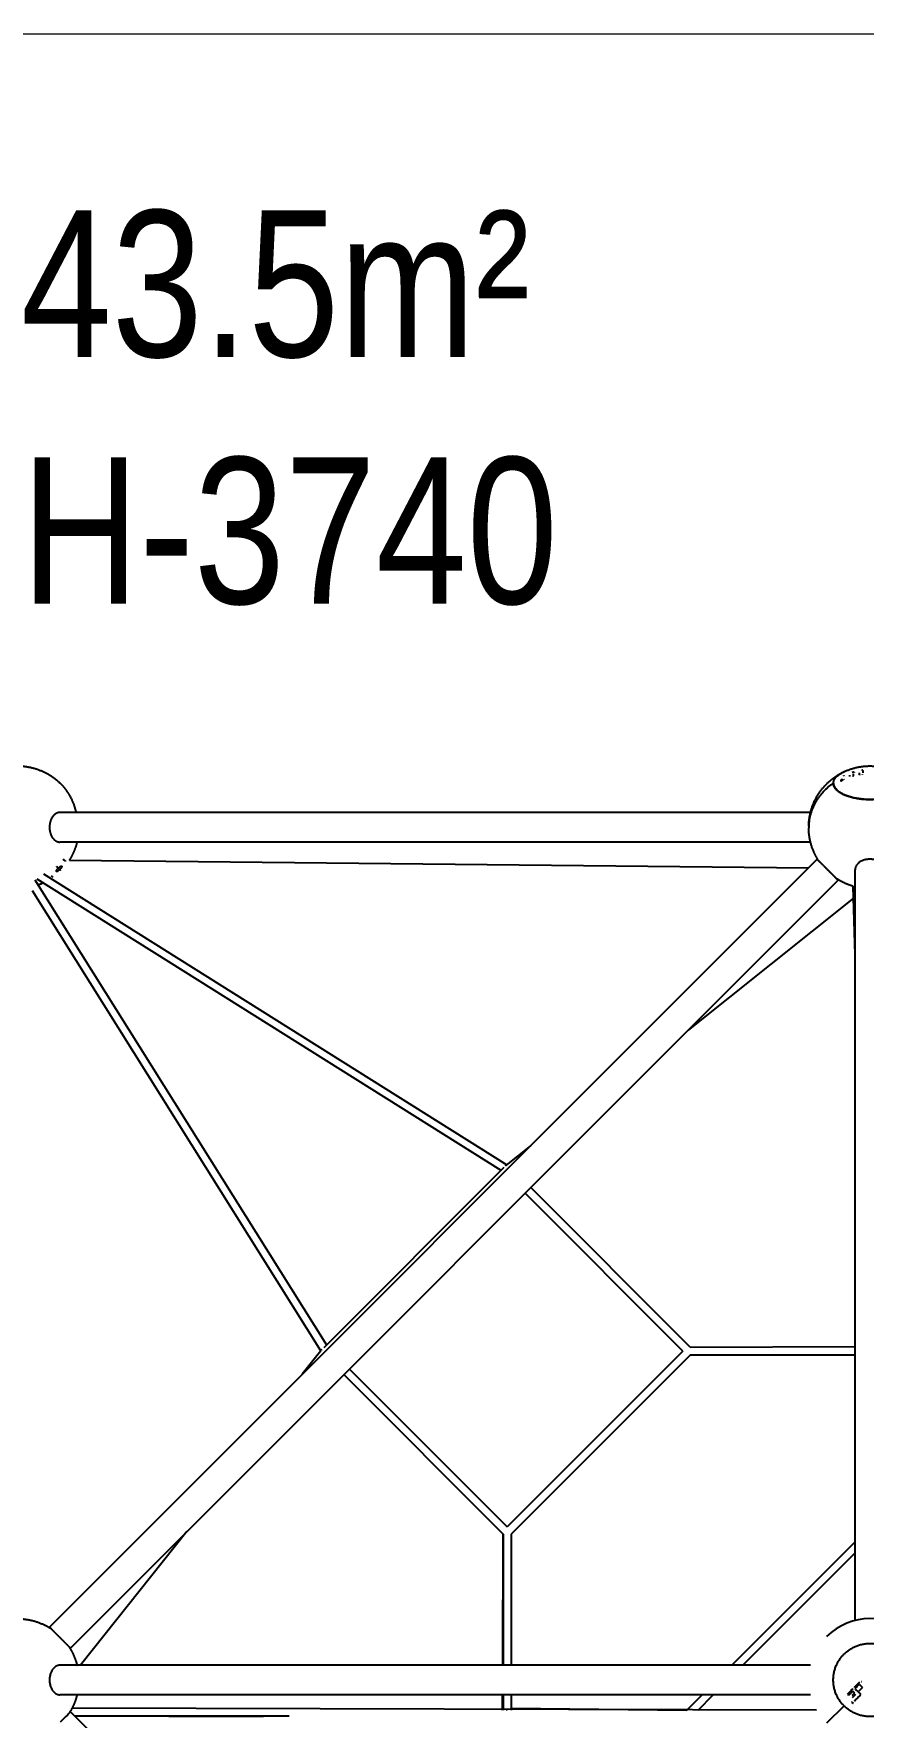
# Model space of a CAD drawing. Header units: millimetres. Extents: x -4144 to 3502, y -4111 to 3326.
# Drawn here: x -1584 to 116, y -122 to 3326 of the extents above; entities that cross this region are included whole.
import ezdxf

# ---------------------------------------------------------------- set-up
doc = ezdxf.new("R2010")
doc.units = ezdxf.units.MM
for name, color, linetype in [('DIKOM_ЗОНА', 80, 'Continuous'), ('DIKOM_ОБЪЕКТ', 7, 'Continuous'), ('DIKOM_РАЗМЕР_ОБЪЕКТА', 7, 'Continuous')]:
    doc.layers.add(name, color=color, linetype=linetype)
doc.styles.add('style1', font='arial.ttf', dxfattribs={"width": 0.8})

msp = doc.modelspace()

# ---------------------------------------------------------------- linework, layer by layer
at = {"layer": 'DIKOM_ЗОНА', "color": 3, "lineweight": 15}
msp.add_lwpolyline([(2002, -3418.2), (-1742.8, -3417.9, -0.414191), (-3242.7, -1917.9), (-3242.8, 1826.1, -0.41419), (-1742.9, 3326.1), (2001.9, 3326.5, -0.41424), (3502.1, 1826.5), (3502.1, -1918.2, -0.414234)], format="xyb", close=True, dxfattribs=at)
at = {"layer": 'DIKOM_ОБЪЕКТ'}
for p, q in [((70.2, 1795.9), (70, 1796.3)), ((71.2, 1797.5), (71.1, 1797.6)), ((71.2, 1797.6), (71.2, 1797.5)), ((71.3, 1797.6), (71.3, 1797.6)), ((71.3, 1797.6), (71.3, 1797.6)), ((71.3, 1796.8), (71.3, 1796.9)), ((71.4, 1797), (71.4, 1797)), ((71.8, 1796.9), (71.7, 1797)), ((71.8, 1797.4), (71.8, 1797.4)), ((71.8, 1796.4), (72.1, 1796)), ((71.9, 1798), (72, 1797.9)), ((71.9, 1798), (72, 1797.9)), ((71.9, 1797.9), (71.9, 1797.9)), ((72.3, 1798), (72.2, 1798.1)), ((72.4, 1798.1), (72.3, 1798.2)), ((72.3, 1798.1), (72.3, 1798.1)), ((72.3, 1797.3), (72.4, 1797.2)), ((73.7, 1798.5), (74, 1798.1)), ((76.5, 1806.8), (76.7, 1806.4)), ((76.5, 1799.4), (76.7, 1799)), ((79.8, 1804.1), (79.6, 1804.5)), ((94.7, 1805.5), (94.8, 1805.1)), ((95.6, 1813.6), (95.8, 1813.1)), ((95.6, 1813.5), (95.8, 1813)), ((95.6, 1809.6), (95.8, 1809.2)), ((95.6, 1806.2), (95.8, 1805.8)), ((96.9, 1813.4), (96.8, 1813.8)), ((97.2, 1813.9), (97.4, 1813.4)), ((108.1, 1808.3), (108.2, 1807.9)), ((115, 1816.6), (115, 1817.1)), ((115, 1813.1), (115, 1812.6)), ((115, 1809.8), (115, 1809.4)), ((55.1, 1791.1), (54.9, 1791.1)), ((59, 1780.2), (59.1, 1780.2)), ((8, 1731.3), (-1530.4, 1731.3)), ((8, 1670.6), (-1530.4, 1670.6)), ((21.4, 1635.5), (-1551.9, 62.6)), ((-1511.2, 1633.7), (3.7, 1617.8)), ((-1581.9, 1593.2), (-983.9, 640.6)), ((-626.4, 998.1), (-1577.1, 1594.9)), ((-1563.9, 1605.7), (-614.4, 1009.7)), ((-1530.7, 1614.4), (-1533.7, 1617.4)), ((64.4, 1592.6), (-1508.9, 19.6)), ((99.4, 76.2), (99.4, 1614)), ((-995.5, 628.6), (-1586.9, 1570.7)), ((96.3, 1555.9), (-242.9, 1285.3)), ((99.4, 1439.4), (95.6, 1580.1)), ((-565.7, 1048.6), (-615.9, 1008.5)), ((-620.5, 1004), (-989.8, 634.7)), ((-616.3, 1007.5), (-616.6, 1007.9)), ((-253.6, 628), (-576.9, 951.4)), ((-238.8, 636.1), (-565.5, 962.8)), ((-995.5, 628.6), (-1033.9, 580.5)), ((-993.4, 630.4), (-993.7, 630.8)), ((-253.6, 628), (-613.9, 267.8)), ((-238.8, 636.2), (99.4, 637.5)), ((-937.3, 591.2), (-613.9, 267.8)), ((-238.8, 619.9), (-605.8, 252.9)), ((99.4, 619.9), (-238.8, 619.9)), ((-948.7, 579.7), (-622, 253)), ((-1270.1, 258.4), (-1488.5, -15.4)), ((-623, -15.4), (-622, 253)), ((-622, 253), (-622, -15.4)), ((-605.8, 253), (-605.8, -15.4)), ((-153.5, -15.4), (99.4, 237.6)), ((-130.6, -15.4), (99.4, 214.7)), ((7.8, -15.4), (-1530.4, -15.4)), ((96, -62.7), (96.1, -62.7)), ((98.8, -63.2), (98.9, -63.1)), ((100, -62.1), (100.1, -62.1)), ((114.3, -61), (105.6, -69.8)), ((112.2, -49.2), (112.1, -49.2)), ((114.8, -48.3), (114.8, -48.3)), ((7.8, -76.1), (-1530.4, -76.1)), ((20.2, -107.3), (-1505.7, -103.3)), ((-623.4, -107.6), (-623.3, -76.1)), ((-622, -76.1), (-622, -107.5)), ((-605.8, -76.1), (-605.8, -107.3)), ((-605.8, -103.4), (-245.5, -107.3)), ((-245.5, -107.3), (-214.3, -76.1)), ((-222.6, -107.3), (-191.4, -76.1)), ((76.6, -98.7), (40.8, -134.5)), ((76.8, -98.6), (76.6, -98.7)), ((85.8, -77.3), (86, -77.1)), ((93.1, -90.8), (92.9, -91)), ((92.9, -91), (93, -91)), ((93.4, -92), (93.3, -92)), ((94, -91.3), (94, -91.4)), ((94.1, -81.3), (100.7, -74.7)), ((94.1, -91.4), (94.1, -91.4)), ((94.2, -92.7), (94.2, -92.6)), ((94.8, -93.1), (94.7, -93.1)), ((95.3, -92.7), (95.3, -92.6)), ((95.3, -92.6), (95.3, -92.6)), ((96, -93.3), (96, -93.3)), ((96.1, -87.6), (96.3, -87.4)), ((105.5, -69.9), (105.6, -69.8)), ((110.6, -75), (110.6, -74.8)), ((110.8, -75.9), (110.7, -76)), ((-1508.9, -111.2), (64, -1684.5)), ((-1060.9, -119.5), (-1500.7, -119.5)), ((-1113.9, -120.9), (-1500.4, -119.7))]:
    msp.add_line(p, q, dxfattribs=at)
for centre, radius, start, end in [((71.9, 1797.2), 0.142, 284.9912, 340.2098), ((62672.3, 38860.1), 72748.6, 210.627408, 210.627476), ((144.6, 1640.8), 173.1, 114.6557, 114.6807), ((129.5, 1673), 136.8, 114.6793, 114.7067), ((97, 1813.4), 0.0907, 178.3257, 219.0856), ((129.6, -45.7), 125.6, 45, 135), ((98.3, -60.6), 0.304, 135.1659, 224.8245), ((-42020.1, 42061.4), 59569.2, 314.997779, 315.00816), ((129.6, -45.7), 58.4, 231.9659, 232.0301), ((-1153.3, 1155.9), 1764, 315, 315.0022), ((94, -91.5), 0.0792, 121.4144, 231.5956), ((-3758.5, 2938.4), 4901.3, 321.8154, 321.8159), ((4132.8, -3026.9), 4991.3, 143.9931, 143.9936), ((-910, 912.7), 1421.7, 314.9974, 314.9998), ((109.9, -75.6), 0.943, 315.1707, 44.8293), ((-613.8, -112.4), 5.13, 99.9311, 106.6937), ((-613.9, -112.3), 4.99, 90.0051, 97.7541)]:
    msp.add_arc(centre, radius, start, end, dxfattribs=at)
for points, weights, degree, knots in [([(-1642.8, 1823.9), (-1631.5, 1826.2), (-1619.9, 1826.5), (-1593.5, 1827), (-1569.1, 1816.9), (-1546.1, 1807.3), (-1528.5, 1789.7)], [1, 0.995762307079, 1, 0.978590239447, 1, 0.980934286051, 1], 2, [0, 0, 0, 22.838949, 22.838949, 74.24929, 74.24929, 122.754191, 122.754191, 122.754191]), ([(4.3, 1703.4), (4.8, 1728.6), (15, 1751.7), (25.9, 1776.4), (46, 1794.4), (52.1, 1799.9), (58.9, 1804.6), (65.6, 1809.1), (72.8, 1812.8)], [1, 0.980427301704, 1, 0.977633070164, 1, 0.997862594341, 1, 0.997932841864, 1], 2, [0, 0, 0, 49.147719, 49.147719, 101.698973, 101.698973, 117.916624, 117.916624, 133.865395, 133.865395, 133.865395]), ([(74.3, 1813.6), (76.5, 1814.7), (78.8, 1815.7), (103.2, 1826.5), (129.8, 1826.5), (156.5, 1826.5), (180.8, 1815.7), (183.1, 1814.7), (185.3, 1813.6)], [1, 0.999807866964, 1, 0.978205593565, 1, 0.978205593565, 1, 0.999807878449, 1], 2, [0, 0, 0, 4.861549, 4.861549, 56.733327, 56.733327, 108.605106, 108.605106, 113.466509, 113.466509, 113.466509]), ([(-1496.9, 1731.3), (-1500.9, 1750.3), (-1510.8, 1767), (-1518.2, 1779.3), (-1528.2, 1789.5)], [1, 0.98671428233, 1, 0.992463330078, 1], 2, [0, 0, 0, 38.003723, 38.003723, 66.130033, 66.130033, 66.130033]), ([(204.8, 1791.3), (204.9, 1757.9), (130, 1757.9), (55.1, 1757.8), (54.9, 1791.1)], [1, 0.707106781692, 1, 0.707106781692, 1], 2, [-232.477856, -232.477856, -232.477856, -116.238928, -116.238928, 0, 0, 0]), ([(55.1, 1790.6), (56.4, 1758), (129.8, 1758), (203.2, 1757.9), (204.5, 1790.6)], [0.992622817052, 0.710843033656, 1, 0.710842466825, 0.992623921795], 2, [-230.364158, -230.364158, -230.364158, -115.921447, -115.921447, -1.478512, -1.478512, -1.478512]), ([(-1530.4, 1731.3), (-1531.3, 1731.3), (-1532.2, 1731.2), (-1533, 1731.1), (-1538.2, 1730.2), (-1543, 1726.6), (-1546.5, 1721.1), (-1550, 1715.5), (-1551.9, 1708.4), (-1551.9, 1700.9)], [1, 0.997528948417, 0.997528948417, 1, 1, 1, 1, 1, 1, 1], 3, [0, 0, 0, 0, 2.6004, 2.6004, 2.6004, 24.806096, 24.806096, 24.806096, 47.011792, 47.011792, 47.011792, 47.011792]), ([(-1551.9, 1700.9), (-1551.9, 1693.5), (-1550, 1686.4), (-1543, 1675.3), (-1538.2, 1671.7), (-1533, 1670.8), (-1532.2, 1670.6), (-1531.3, 1670.6), (-1530.4, 1670.6)], [1, 1, 1, 1, 1, 1, 0.997529772079, 0.997529772079, 1], 3, [0, 0, 0, 0, 22.205365, 22.205365, 44.410729, 44.410729, 44.410729, 47.010699, 47.010699, 47.010699, 47.010699]), ([(24.6, 1632.3), (19.1, 1640.9), (15, 1650.2), (4.4, 1674), (4.2, 1700)], [1, 0.996726972765, 1, 0.979175707692, 1], 2, [0, 0, 0, 20.070022, 20.070022, 70.770067, 70.770067, 70.770067]), ([(-1495.5, 1670.6), (-1498.2, 1659.7), (-1502.8, 1649.5), (-1506.4, 1641.3), (-1511.2, 1633.7)], [1, 0.996040067219, 1, 0.997472387537, 1], 2, [0, 0, 0, 22.077391, 22.077391, 39.713653, 39.713653, 39.713653]), ([(-1533.7, 1617.4), (-1528.4, 1622.7), (-1526.9, 1621.2), (-1525.4, 1619.7), (-1530.7, 1614.4)], [1, 0.707106781187, 1, 0.707106781187, 1], 2, [0, 0, 0, 11.690072, 11.690072, 23.380144, 23.380144, 23.380144]), ([(64.4, 1592.6), (64.4, 1592.6), (62.1, 1594.8), (58.1, 1598.9), (54.1, 1602.9), (48.6, 1608.3), (42.9, 1614), (42.9, 1614), (42.9, 1614), (42.9, 1614.1), (37.2, 1619.8), (31.8, 1625.2), (27.7, 1629.2), (23.8, 1633.1), (21.6, 1635.4), (21.4, 1635.5)], [1, 1, 1, 1, 1, 1, 1, 1.00007123037, 1.00014248676, 1.00021376917, 1.00021376917, 1.00021376917, 1.00021376917, 1.00021376917, 1.00021376917, 1.00021376917], 3, [0, 0, 0, 0, 24.163962, 24.163962, 24.163962, 48.327924, 48.327924, 48.327924, 48.343411, 48.343411, 48.343411, 72.515721, 72.515721, 72.515721, 95.932646, 95.932646, 95.932646, 95.932646]), ([(160.2, 1614), (160.2, 1635.5), (129.8, 1635.5), (99.4, 1635.5), (99.4, 1614)], [1, 0.707106781187, 1, 0.707106781187, 1], 2, [-141.371667, -141.371667, -141.371667, -94.247774, -94.247774, -47.123881, -47.123881, -47.123881]), ([(-1564.5, 1587), (-1565, 1586.8), (-1565.4, 1586.6), (-1565.9, 1586.4), (-1568.9, 1585), (-1572.1, 1583.7), (-1575.3, 1582.6)], [1, 1, 1, 1, 0.999456604534, 0.999456604534, 1], 3, [43.790593, 43.790593, 43.790593, 43.790593, 45.27238, 45.27238, 45.27238, 55.286138, 55.286138, 55.286138, 55.286138]), ([(-1530.7, 1614.4), (-1536.1, 1609), (-1537.6, 1610.5), (-1539.1, 1612), (-1533.7, 1617.4)], [1, 0.707106781187, 1, 0.707106781187, 1], 2, [-23.380123, -23.380123, -23.380123, -11.690061, -11.690061, 0, 0, 0]), ([(95.6, 1580.1), (91.7, 1581.2), (87.9, 1582.6), (73.8, 1587.6), (61.2, 1595.8)], [1, 0.999485312322, 1, 0.992914602622, 1], 2, [0, 0, 0, 7.957148, 7.957148, 37.496813, 37.496813, 37.496813]), ([(-1617.3, 79.8), (-1590.8, 79.8), (-1566.6, 69.1), (-1557.2, 65), (-1548.7, 59.4)], [1, 0.978446611264, 1, 0.996715117967, 1], 2, [0, 0, 0, 51.583116, 51.583116, 71.689476, 71.689476, 71.689476]), ([(-1551.9, 62.6), (-1551.7, 62.5), (-1549.5, 60.2), (-1545.6, 56.3), (-1541.6, 52.3), (-1536.1, 46.8), (-1530.4, 41.1), (-1530.4, 41.1), (-1530.4, 41.1), (-1530.4, 41.1), (-1524.7, 35.4), (-1519.2, 30), (-1515.2, 25.9), (-1511.2, 21.9), (-1508.9, 19.6), (-1508.9, 19.6)], [0.866040531271, 0.866040531271, 0.866040531271, 0.866040531271, 0.866040531271, 0.866040531271, 0.866040531271, 0.866102141844, 0.866163774893, 0.866225430416, 0.866225430416, 0.866225430416, 0.866225430416, 0.908700180131, 0.953257649078, 0.999999961918], 3, [97.443155, 97.443155, 97.443155, 97.443155, 120.852003, 120.852003, 120.852003, 145.015976, 145.015976, 145.015976, 145.031443, 145.031443, 145.031443, 169.203753, 169.203753, 169.203753, 193.376056, 193.376056, 193.376056, 193.376056]), ([(-1512.1, 22.9), (-1504, 10.4), (-1499, -3.7), (-1496.9, -9.4), (-1495.5, -15.4)], [1, 0.993015632853, 1, 0.998820446485, 1], 2, [0, 0, 0, 29.328065, 29.328065, 41.37464, 41.37464, 41.37464]), ([(76.6, -98.7), (23.6, -45.7), (76.6, 7.2), (129.6, 60.2), (182.6, 7.2)], [1, 0.707106781039, 1, 0.707106780468, 1], 2, [0, 0, 0, 116.238993, 116.238993, 232.477985, 232.477985, 232.477985]), ([(182.6, 7.2), (235.6, -45.7), (182.6, -98.7), (129.6, -151.7), (76.6, -98.7)], [1, 0.707106782049, 1, 0.707106781335, 1], 2, [0, 0, 0, 116.238993, 116.238993, 232.477985, 232.477985, 232.477985]), ([(-1495.5, -76.1), (-1496.9, -82), (-1498.9, -87.6), (-1503.9, -101.8), (-1512.2, -114.4)], [1, 0.998855420972, 1, 0.992914602622, 1], 2, [0, 0, 0, 11.866605, 11.866605, 41.406271, 41.406271, 41.406271])]:
    msp.add_rational_spline(points, weights, degree=degree, knots=knots, dxfattribs=at)
for points, weights in [([(54.9, 1791.1), (54.8, 1803.2), (72.2, 1812.5)], [1, 0.869570988272, 0.855305315114]), ([(55.1, 1791.3), (55.1, 1804.1), (74.3, 1813.6)], [1, 0.862568507018, 0.854108352736]), ([(71.4, 1797.8), (71.3, 1797.7), (71.1, 1797.6)], [1, 0.999999063925, 1]), ([(54.9, 1791.1), (3.8, 1757.1), (4.2, 1700)], [1, 0.867947691278, 0.947012906758]), ([(55.1, 1791.3), (55.1, 1758.1), (129.8, 1758.1)], [1, 0.707106781187, 1]), ([(-1533.7, 1617.4), (-1535.2, 1618.8), (-1537, 1620.7)], [1, 0.998823836935, 0.999999995509]), ([(-1529.1, 1612.7), (-1529.6, 1613.2), (-1530.7, 1614.4)], [1, 0.998373558345, 1]), ([(-616.3, 1007.5), (-616.3, 1008.2), (-615.9, 1008.5)], [0.892309494957, 0.928890632897, 1]), ([(-993.4, 630.4), (-994, 630.4), (-994.3, 630.1)], [0.892301565338, 0.928882925386, 1]), ([(-1530.4, -15.4), (-1551.9, -15.4), (-1551.9, -45.7)], [1, 0.707106783235, 1]), ([(-1551.9, -45.7), (-1551.9, -76.1), (-1530.4, -76.1)], [1, 0.707106781187, 1]), ([(94.9, -93.1), (95.1, -92.9), (95.3, -92.7)], [1, 0.999996145733, 1])]:
    msp.add_rational_spline(points, weights, degree=2, dxfattribs=at)
for points, knots in [([(71.8, 1798.4), (71.6, 1798.3), (71.1, 1798), (70.5, 1797.5), (70.1, 1797.1), (70, 1796.7), (69.9, 1796.5), (69.9, 1796.3), (70.1, 1796.2), (70.3, 1796.1), (70.6, 1796), (71.2, 1796.1), (71.6, 1796.3), (71.8, 1796.4)], [0, 0, 0, 0, 0.82274, 1.627499, 2.286812, 2.542959, 2.758593, 2.932664, 3.108838, 3.304381, 3.547249, 4.1778, 4.942073, 4.942073, 4.942073, 4.942073]), ([(72.1, 1796), (72, 1796), (71.8, 1795.9), (71.4, 1795.8), (70.9, 1795.7), (70.5, 1795.7), (70.3, 1795.8), (70.2, 1795.9)], [0, 0, 0, 0, 0.354297, 0.663514, 1.215631, 1.649728, 1.961221, 1.961221, 1.961221, 1.961221]), ([(71.8, 1797.4), (71.8, 1797.3), (71.7, 1797.3), (71.5, 1797.2), (71.5, 1797.1), (71.4, 1797), (71.4, 1797)], [0, 0, 0, 0, 0.1829653, 0.339527, 0.4612097, 0.5598875, 0.5598875, 0.5598875, 0.5598875]), ([(71.8, 1797), (71.7, 1797), (71.6, 1797), (71.5, 1797), (71.4, 1797), (71.4, 1797), (71.4, 1797.1), (71.5, 1797.3), (71.7, 1797.4), (71.8, 1797.4)], [0, 0, 0, 0, 0.166273, 0.289685, 0.368082, 0.432287, 0.536718, 0.660955, 1.022501, 1.022501, 1.022501, 1.022501]), ([(71.8, 1798.4), (72.1, 1798.5), (72.5, 1798.7), (73.1, 1798.7), (73.4, 1798.7), (73.6, 1798.6), (73.8, 1798.5), (73.8, 1798.3), (73.7, 1798.1), (73.6, 1797.7), (73, 1797.1), (72.3, 1796.6), (71.8, 1796.4)], [0, 0, 0, 0, 0.772546, 1.398275, 1.638487, 1.840142, 2.007537, 2.187678, 2.391584, 2.654792, 3.307364, 4.936202, 4.936202, 4.936202, 4.936202]), ([(72, 1798), (72, 1798), (72, 1798), (72, 1798), (71.9, 1798), (71.9, 1798)], [0, 0, 0, 0, 0.0170852, 0.0375257, 0.1102311, 0.1102311, 0.1102311, 0.1102311]), ([(72, 1797.9), (72, 1797.9), (72, 1797.9), (72, 1797.9), (72, 1797.9), (72, 1797.9), (72, 1797.9), (72, 1797.9)], [-0.2998945, -0.2998945, -0.2998945, -0.2998945, -0.2667427, -0.200083, -0.1334232, -0.0667635, -0.0001037, -0.0001037, -0.0001037, -0.0001037]), ([(88.8, 1805), (88.8, 1805.2), (88.8, 1805.7), (88.8, 1806.4), (88.8, 1807.1), (88.8, 1807.5), (88.8, 1807.7)], [-1, -1, -1, -1, -0.75, -0.5, -0.25, 0, 0, 0, 0]), ([(93.2, 1813.7), (93.3, 1813.8), (93.6, 1813.9), (94.2, 1814), (94.8, 1814), (95.4, 1813.9), (95.6, 1813.7), (95.6, 1813.5), (95.6, 1813.5)], [0, 0, 0, 0, 0.480428, 0.942638, 1.75125, 2.312498, 2.512789, 2.685445, 2.685445, 2.685445, 2.685445]), ([(95.6, 1809.6), (95.6, 1809.4), (95.6, 1808.8), (95.6, 1808), (95.6, 1807.1), (95.6, 1806.5), (95.6, 1806.2)], [-1, -1, -1, -1, -0.75, -0.5, -0.25, 0, 0, 0, 0]), ([(96.8, 1814.6), (96.8, 1814.6), (96.8, 1814.6), (96.9, 1814.7), (97, 1814.7), (97, 1814.7), (97.1, 1814.8)], [0, 0, 0, 0, 0.0531492, 0.1352649, 0.2437236, 0.363853, 0.363853, 0.363853, 0.363853]), ([(97.4, 1813.4), (97.3, 1813.4), (97.1, 1813.4), (97, 1813.3), (97, 1813.4), (96.9, 1813.4)], [0, 0, 0, 0, 0.2894537, 0.3628577, 0.4163182, 0.4163182, 0.4163182, 0.4163182]), ([(115, 1817.1), (115, 1817.2), (114.9, 1817.3), (114.7, 1817.5), (114.3, 1817.6), (113.7, 1817.7), (113.2, 1817.7), (112.9, 1817.6)], [0, 0, 0, 0, 0.143509, 0.316132, 0.792615, 1.447647, 2.221299, 2.221299, 2.221299, 2.221299]), ([(115, 1816.6), (115, 1816.6), (115, 1816.3), (115, 1815.7), (115, 1814.7), (115, 1813.7), (115, 1813), (115, 1812.6)], [-1, -1, -1, -1, -1, -0.75, -0.5, -0.25, 0, 0, 0, 0]), ([(83.5, -75), (84.5, -74), (86.4, -72.1), (89.3, -69.2), (92.3, -66.2), (94.3, -64.2), (95.3, -63.2)], [-1, -1, -1, -1, -0.75, -0.5, -0.25, 0, 0, 0, 0]), ([(94.5, -68.5), (93.8, -69.3), (92.3, -70.8), (90.1, -73), (87.9, -75.1), (86.5, -76.6), (85.8, -77.3)], [-1, -1, -1, -1, -0.75, -0.5, -0.25, 0, 0, 0, 0]), ([(98.1, -60.4), (99, -59.5), (100.8, -57.7), (103.6, -54.9), (106.4, -52.1), (108.3, -50.2), (109.3, -49.2)], [-1, -1, -1, -1, -0.75, -0.5, -0.25, 0, 0, 0, 0]), ([(98.8, -63.2), (99.4, -63.8), (100.5, -64.9), (102.1, -66.5), (103.8, -68.2), (104.9, -69.3), (105.5, -69.9)], [-1, -1, -1, -1, -0.75, -0.5, -0.25, 0, 0, 0, 0]), ([(100, -62.1), (99.9, -62.2), (99.8, -62.3), (99.7, -62.3), (99.6, -62.3), (99.5, -62.3), (99.4, -62.2), (99.4, -62.2)], [0, 0, 0, 0, 0.2181474, 0.2915439, 0.352721, 0.4956992, 0.6926458, 0.6926458, 0.6926458, 0.6926458]), ([(114.3, -61), (113.8, -60.5), (112.7, -59.4), (111, -57.7), (109.3, -56.1), (108.2, -55), (107.7, -54.4)], [-1, -1, -1, -1, -0.75, -0.5, -0.25, 0, 0, 0, 0]), ([(94.9, -93), (94.8, -93), (94.8, -93.1), (94.5, -93.2), (94.3, -93), (94.1, -92.8), (94.2, -92.5), (94.3, -92.5)], [0, 0, 0, 0, 0.169396, 0.313805, 0.613125, 0.931593, 1.242915, 1.242915, 1.242915, 1.242915]), ([(94.5, -92.3), (94.5, -92.3), (94.5, -92.3), (94.6, -92.4), (94.7, -92.5), (94.8, -92.7), (94.9, -92.7), (95, -92.8)], [0, 0, 0, 0, 0.000019, 0.250015, 0.50001, 0.750005, 1, 1, 1, 1]), ([(105.6, -69.8), (106, -70.2), (106.8, -71), (108.1, -72.3), (109.4, -73.6), (110.2, -74.4), (110.6, -74.8)], [-1, -1, -1, -1, -0.75, -0.5, -0.25, 0, 0, 0, 0]), ([(-1509, -111.2), (-1509.1, -111.3), (-1511.3, -113.6), (-1515.2, -117.5), (-1519.2, -121.4), (-1524.5, -126.7), (-1530, -132.2)], [97.443153, 97.443153, 97.443153, 97.443153, 120.851991, 120.851991, 120.851991, 144.415277, 144.415277, 144.415277, 144.415277])]:
    msp.add_open_spline(points, degree=3, knots=knots, dxfattribs=at)
for points in [[(71.6, 1797.4), (71.6, 1797.4), (71.5, 1797.4), (71.4, 1797.5), (71.4, 1797.6), (71.3, 1797.6), (71.3, 1797.6)], [(71.8, 1797.4), (71.9, 1797.5), (71.9, 1797.5), (72, 1797.5)], [(76.5, 1806.8), (76.5, 1806.9), (76.5, 1807.1), (76.5, 1807.4), (76.5, 1807.7), (76.5, 1807.9), (76.5, 1808)], [(95.8, 1813.1), (95.8, 1813.1), (95.8, 1813.1), (95.8, 1813)], [(108.1, 1808.3), (108.1, 1808.7), (108.1, 1809.3), (108.1, 1810.3), (108.1, 1811.3), (108.1, 1811.9), (108.1, 1812.2)], [(113.7, 1809.1), (113.7, 1808.9), (113.7, 1808.8), (113.7, 1808.6)], [(-1523.9, 1636), (-1521.9, 1634), (-1520.2, 1632.4), (-1518.9, 1631.1)], [(-1548.3, 1601.9), (-1546.9, 1600.5), (-1545.8, 1599.5), (-1545.3, 1598.9)], [(98.6, -72.6), (98.2, -72.2), (97.5, -71.6), (96.5, -70.6), (95.5, -69.5), (94.9, -68.9), (94.5, -68.5)], [(93, -91), (93, -90.9), (93, -90.9), (93.1, -90.8)], [(94.1, -92.5), (94.1, -92.5), (93.9, -92.5), (93.7, -92.4), (93.5, -92.3), (93.4, -92.2), (93.3, -92.2)], [(93.6, -77.5), (94.1, -77), (95.2, -75.9), (96.9, -74.2), (98, -73.1), (98.6, -72.6)], [(110.6, -76.3), (109.5, -77.4), (107.3, -79.6), (104, -82.8), (100.8, -86), (98.7, -88.1), (97.7, -89.2)]]:
    msp.add_open_spline(points, degree=3, dxfattribs=at)

# ---------------------------------------------------------------- texts
at = {"layer": 'DIKOM_РАЗМЕР_ОБЪЕКТА', "char_height": 300, "attachment_point": 1, "style": 'style1'}
for s, insert, width in [('43.5m²', (-1610.6, 2964.5), 1387.898), ('H-3740', (-1609.6, 2458.7), 1359.587)]:
    msp.add_mtext(s, dxfattribs=dict(at, insert=insert, width=width))

doc.saveas('drawing.dxf')
